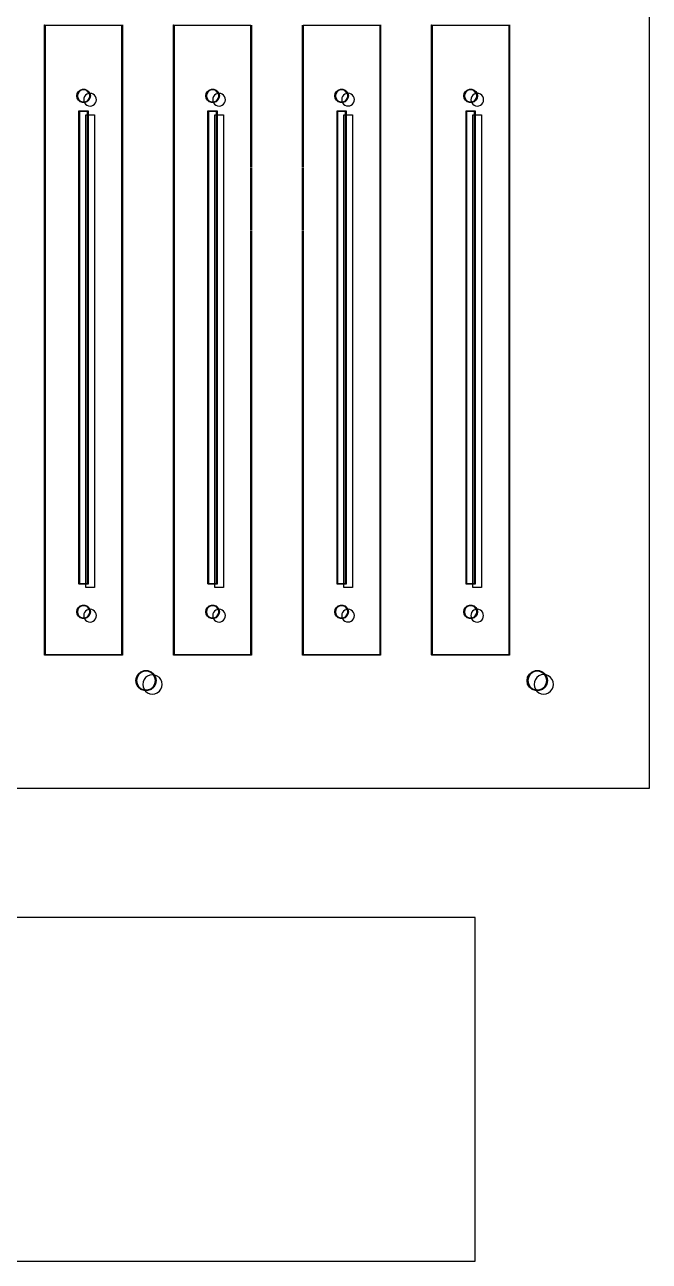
# Model space of a CAD drawing. Extents: x 121 to 1851, y 210 to 1571.
# Drawn here: x 1439 to 1851, y 210 to 1025 of the extents above; entities that cross this region are included whole.
import ezdxf

# ---------------------------------------------------------------- set-up
doc = ezdxf.new("R2010")
doc.units = 0
doc.layers.add('Cuts', color=7, linetype='CONTINUOUS')
doc.layers.add('Silkscreen', color=7, linetype='CONTINUOUS')

msp = doc.modelspace()

# ---------------------------------------------------------------- linework, layer by layer
at = {"layer": 'Cuts', "color": 1}
for points in [[(1027.77525, 1230.344303), (1851.112575, 1230.344303), (1851.112575, 521.700653), (1027.77525, 521.700653)], [(1486.743825, 975.778403)], [(1571.762241, 975.798878)], [(1656.808266, 975.840728)], [(1741.882643, 975.772328)], [(1479.73575, 965.876678), (1485.3714, 965.876678), (1485.3714, 654.047003), (1479.73575, 654.047003)], [(1564.776825, 965.876678), (1570.412475, 965.876678), (1570.412475, 654.047003), (1564.776825, 654.047003)], [(1649.818125, 965.874053), (1655.453775, 965.874053), (1655.453775, 654.044453), (1649.818125, 654.044453)], [(1734.853575, 965.874053), (1740.489225, 965.874053), (1740.489225, 654.044453), (1734.853575, 654.044453)], [(1486.723493, 635.584778)], [(1571.74185, 635.605253)], [(1656.787941, 635.647103)], [(1741.862318, 635.578703)], [(1530.039675, 590.212028)], [(1787.973141, 590.271053)], [(1736.436675, 209.871803), (1736.436675, 436.643528), (1027.77525, 436.643528), (1027.77525, 209.871803)]]:
    msp.add_lwpolyline(points, close=True, dxfattribs=at)
for points in [[(1480.448005, 979.422467), (1479.148182, 978.67012), (1478.349781, 977.280248), (1478.3547, 975.778403)], [(1484.65052, 979.422467), (1483.350697, 980.174813), (1481.747828, 980.174813), (1480.448005, 979.422467)], [(1486.743825, 975.778403), (1486.748744, 977.280248), (1485.950343, 978.67012), (1484.65052, 979.422467)], [(1565.470359, 979.431492), (1564.172551, 978.682202), (1563.373068, 977.297457), (1563.373077, 975.798878)], [(1569.664941, 979.431492), (1568.367133, 980.180782), (1566.768167, 980.180782), (1565.470359, 979.431492)], [(1571.762232, 975.798878), (1571.762232, 977.297457), (1570.962749, 978.682202), (1569.664941, 979.431492)], [(1650.516384, 979.473342), (1649.218576, 978.724052), (1648.419093, 977.339307), (1648.419102, 975.840728)], [(1654.710966, 979.473342), (1653.413158, 980.222632), (1651.814192, 980.222632), (1650.516384, 979.473342)], [(1656.808257, 975.840728), (1656.808257, 977.339307), (1656.008774, 978.724052), (1654.710966, 979.473342)], [(1735.590758, 979.404945), (1734.292948, 978.655654), (1733.493465, 977.270908), (1733.493473, 975.772328)], [(1739.785343, 979.404945), (1738.487533, 980.154235), (1736.888567, 980.154235), (1735.590758, 979.404945)], [(1741.882635, 975.772328), (1741.882635, 977.270908), (1741.083152, 978.655654), (1739.785343, 979.404945)], [(1478.3547, 975.778403), (1478.349781, 974.276557), (1479.148182, 972.886685), (1480.448005, 972.134339)], [(1480.448005, 972.134339), (1481.747828, 971.381992), (1483.350697, 971.381992), (1484.65052, 972.134339)], [(1484.65052, 972.134339), (1485.950343, 972.886685), (1486.748744, 974.276557), (1486.743825, 975.778403)], [(1563.373077, 975.798878), (1563.373077, 974.300298), (1564.17256, 972.915553), (1565.470368, 972.166263)], [(1565.470368, 972.166263), (1566.768176, 971.416973), (1568.367142, 971.416973), (1569.66495, 972.166263)], [(1569.66495, 972.166263), (1570.962758, 972.915553), (1571.762241, 974.300298), (1571.762241, 975.798878)], [(1648.419102, 975.840728), (1648.419102, 974.342148), (1649.218585, 972.957403), (1650.516393, 972.208113)], [(1650.516393, 972.208113), (1651.814201, 971.458823), (1653.413167, 971.458823), (1654.710975, 972.208113)], [(1654.710975, 972.208113), (1656.008783, 972.957403), (1656.808266, 974.342148), (1656.808266, 975.840728)], [(1733.493473, 975.772328), (1733.493473, 974.273747), (1734.292956, 972.889001), (1735.590765, 972.13971)], [(1735.590765, 972.13971), (1736.888574, 971.39042), (1738.487541, 971.39042), (1739.78535, 972.13971)], [(1739.78535, 972.13971), (1741.083159, 972.889001), (1741.882643, 974.273747), (1741.882643, 975.772328)], [(1480.431607, 639.217395), (1479.133798, 638.468104), (1478.334315, 637.083358), (1478.334323, 635.584778)], [(1484.626192, 639.217395), (1483.328383, 639.966685), (1481.729417, 639.966685), (1480.431607, 639.217395)], [(1486.723485, 635.584778), (1486.723485, 637.083358), (1485.924002, 638.468104), (1484.626192, 639.217395)], [(1565.446305, 639.248524), (1564.146622, 638.496389), (1563.348146, 637.106872), (1563.352725, 635.605253)], [(1569.64827, 639.248524), (1568.348587, 640.000658), (1566.745988, 640.000658), (1565.446305, 639.248524)], [(1571.74185, 635.605253), (1571.746429, 637.106872), (1570.947953, 638.496389), (1569.64827, 639.248524)], [(1650.496059, 639.279717), (1649.198251, 638.530427), (1648.398768, 637.145682), (1648.398777, 635.647103)], [(1654.690641, 639.279717), (1653.392833, 640.029007), (1651.793867, 640.029007), (1650.496059, 639.279717)], [(1656.787932, 635.647103), (1656.787932, 637.145682), (1655.988449, 638.530427), (1654.690641, 639.279717)], [(1735.570433, 639.21132), (1734.272623, 638.462029), (1733.47314, 637.077283), (1733.473148, 635.578703)], [(1739.765017, 639.21132), (1738.467208, 639.96061), (1736.868242, 639.96061), (1735.570433, 639.21132)], [(1741.86231, 635.578703), (1741.86231, 637.077283), (1741.062827, 638.462029), (1739.765017, 639.21132)], [(1478.334323, 635.584778), (1478.334323, 634.086197), (1479.133806, 632.701451), (1480.431615, 631.95216)], [(1480.431615, 631.95216), (1481.729424, 631.20287), (1483.328391, 631.20287), (1484.6262, 631.95216)], [(1484.6262, 631.95216), (1485.924009, 632.701451), (1486.723493, 634.086197), (1486.723493, 635.584778)], [(1563.352725, 635.605253), (1563.348146, 634.103633), (1564.146622, 632.714116), (1565.446305, 631.961981)], [(1565.446305, 631.961981), (1566.745988, 631.209847), (1568.348587, 631.209847), (1569.64827, 631.961981)], [(1569.64827, 631.961981), (1570.947953, 632.714116), (1571.746429, 634.103633), (1571.74185, 635.605253)], [(1648.398777, 635.647103), (1648.398777, 634.148523), (1649.19826, 632.763778), (1650.496068, 632.014488)], [(1650.496068, 632.014488), (1651.793876, 631.265198), (1653.392842, 631.265198), (1654.69065, 632.014488)], [(1654.69065, 632.014488), (1655.988458, 632.763778), (1656.787941, 634.148523), (1656.787941, 635.647103)], [(1733.473148, 635.578703), (1733.473148, 634.080122), (1734.272631, 632.695376), (1735.57044, 631.946085)], [(1735.57044, 631.946085), (1736.868249, 631.196795), (1738.467216, 631.196795), (1739.765025, 631.946085)], [(1739.765025, 631.946085), (1741.062834, 632.695376), (1741.862318, 634.080122), (1741.862318, 635.578703)], [(1520.428818, 595.771199), (1518.445058, 594.623741), (1517.225629, 592.503737), (1517.231175, 590.212028)], [(1526.842032, 595.771199), (1524.858272, 596.918658), (1522.412578, 596.918658), (1520.428818, 595.771199)], [(1530.039675, 590.212028), (1530.045221, 592.503737), (1528.825792, 594.623741), (1526.842032, 595.771199)], [(1778.366728, 595.817312), (1776.38524, 594.6733), (1775.164594, 592.559077), (1775.164603, 590.271053)], [(1784.770997, 595.817312), (1782.789509, 596.961324), (1780.348216, 596.961324), (1778.366728, 595.817312)], [(1787.973131, 590.271053), (1787.973131, 592.559077), (1786.752485, 594.6733), (1784.770997, 595.817312)], [(1517.231175, 590.212028), (1517.225629, 587.920318), (1518.445058, 585.800314), (1520.428818, 584.652856)], [(1526.842032, 584.652856), (1528.825792, 585.800314), (1530.045221, 587.920318), (1530.039675, 590.212028)], [(1775.164603, 590.271053), (1775.164603, 587.983028), (1776.38525, 585.868806), (1778.366737, 584.724793)], [(1784.771006, 584.724793), (1786.752494, 585.868806), (1787.973141, 587.983028), (1787.973141, 590.271053)], [(1520.428818, 584.652856), (1522.412578, 583.505397), (1524.858272, 583.505397), (1526.842032, 584.652856)], [(1778.366737, 584.724793), (1780.348225, 583.580781), (1782.789519, 583.580781), (1784.771006, 584.724793)]]:
    msp.add_open_spline(points, degree=3, dxfattribs=at)
at = {"layer": 'Silkscreen', "color": 7}
for points in [[(1452.5253, 609.753728), (1452.5253, 1025.029328), (1452.5253, 1025.047328)], [(1452.52815, 1025.066153), (1452.53565, 1025.083403)], [(1452.52815, 1025.047703), (1452.52815, 1025.066453)], [(1452.533775, 1025.083703), (1452.541275, 1025.102453)], [(1452.539475, 1025.102153), (1452.547725, 1025.117903)], [(1452.54795, 1025.118053), (1452.55545, 1025.135303)], [(1452.55365, 1025.135603), (1452.5649, 1025.149853), (1452.576225, 1025.166278)], [(1452.5763, 1025.165978), (1452.59055, 1025.177978)], [(1452.590475, 1025.177828), (1452.601725, 1025.192078)], [(1452.601875, 1025.192303), (1452.616125, 1025.201303)], [(1452.615975, 1025.201378), (1452.630225, 1025.213378)], [(1452.63015, 1025.213603), (1452.64965, 1025.221103)], [(1452.650025, 1025.219828), (1452.664275, 1025.228828)], [(1452.6642, 1025.229128), (1452.6837, 1025.229128)], [(1503.8352, 1025.229128), (1503.84945, 1025.220128)], [(1503.849375, 1025.219828), (1503.866625, 1025.212328)], [(1503.8664, 1025.213603), (1503.88365, 1025.201603)], [(1503.883425, 1025.201378), (1503.897675, 1025.192378), (1503.90885, 1025.178053)], [(1503.908925, 1025.177828), (1503.923175, 1025.165828)], [(1503.9231, 1025.165978), (1503.93435, 1025.149478)], [(1503.934425, 1025.149778), (1503.945675, 1025.135528), (1503.95325, 1025.118353)], [(1503.95145, 1025.118053), (1503.9597, 1025.102303)], [(1503.959925, 1025.102153), (1503.967425, 1025.083403)], [(1503.965625, 1025.083703), (1503.973125, 1025.066453)], [(1503.97125, 1025.066153), (1503.97125, 1025.047403)], [(1503.97125, 1025.047703), (1503.97125, 1025.029703)], [(1503.9741, 1025.029328), (1503.9741, 815.265503), (1503.9741, 609.753728), (1503.9741, 609.736478)], [(1537.56465, 609.753728), (1537.56465, 1025.029328), (1537.56465, 1025.047328)], [(1537.5675, 1025.066153), (1537.575, 1025.083403)], [(1537.5675, 1025.047703), (1537.5675, 1025.066453)], [(1537.5732, 1025.083703), (1537.5807, 1025.102453)], [(1537.578825, 1025.102153), (1537.587075, 1025.117903)], [(1537.587375, 1025.118053), (1537.594875, 1025.135303)], [(1537.593, 1025.135603), (1537.60425, 1025.149853), (1537.615575, 1025.166278)], [(1537.615725, 1025.165978), (1537.629975, 1025.177978)], [(1537.6299, 1025.177828), (1537.64115, 1025.192078)], [(1537.641225, 1025.192303), (1537.655475, 1025.201303), (1537.66965, 1025.213378)], [(1537.669575, 1025.213603), (1537.689075, 1025.221103)], [(1537.689375, 1025.219828), (1537.703625, 1025.228828)], [(1537.70355, 1025.229128), (1537.72305, 1025.229128)], [(1537.9899, 1024.816703), (1537.9899, 609.966353), (1588.588275, 609.966353), (1588.588275, 815.265503), (1588.588275, 889.340528)], [(1588.588275, 931.460528), (1588.588275, 1024.816703), (1537.9899, 1024.816703)], [(1589.013525, 1025.029328), (1589.013525, 931.460528)], [(1622.604075, 931.582403), (1622.604075, 1025.029328)], [(1623.02925, 1024.816703), (1623.02925, 931.582403)], [(1623.02925, 889.266803), (1623.02925, 609.966353), (1673.6277, 609.966353), (1673.6277, 815.265503), (1673.6277, 1024.816703), (1623.02925, 1024.816703)], [(1673.913975, 1025.229128), (1673.928225, 1025.220128)], [(1673.92815, 1025.219828), (1673.9454, 1025.212328)], [(1673.945175, 1025.213603), (1673.962425, 1025.201603)], [(1673.962125, 1025.201378), (1673.976375, 1025.192378), (1673.98755, 1025.178053)], [(1673.9877, 1025.177828), (1674.00195, 1025.165828)], [(1674.001875, 1025.165978), (1674.013125, 1025.149478)], [(1674.0132, 1025.149778), (1674.02445, 1025.135528), (1674.032025, 1025.118353)], [(1674.03015, 1025.118053), (1674.0384, 1025.102303)], [(1674.0387, 1025.102153), (1674.0462, 1025.083403)], [(1674.044325, 1025.083703), (1674.051825, 1025.066453)], [(1674.050025, 1025.066153), (1674.050025, 1025.047403)], [(1674.050025, 1025.047703), (1674.050025, 1025.029703)], [(1674.052875, 1025.029328), (1674.052875, 815.265503), (1674.052875, 609.753728), (1674.052875, 609.736478)], [(1707.643425, 609.753728), (1707.643425, 1025.029328), (1707.643425, 1025.047328)], [(1707.646275, 1025.066153), (1707.653775, 1025.083403)], [(1707.646275, 1025.047703), (1707.646275, 1025.066453)], [(1707.6519, 1025.083703), (1707.6594, 1025.102453)], [(1707.6576, 1025.102153), (1707.66585, 1025.117903)], [(1707.666075, 1025.118053), (1707.673575, 1025.135303)], [(1707.671775, 1025.135603), (1707.683025, 1025.149853), (1707.69435, 1025.166278)], [(1707.694425, 1025.165978), (1707.708675, 1025.177978)], [(1707.7086, 1025.177828), (1707.71985, 1025.192078)], [(1707.719925, 1025.192303), (1707.734175, 1025.201303), (1707.74835, 1025.213378)], [(1707.748275, 1025.213603), (1707.767775, 1025.221103)], [(1707.76815, 1025.219828), (1707.7824, 1025.228828)], [(1707.782325, 1025.229128), (1707.801825, 1025.229128)], [(1758.953325, 1025.229128), (1758.967575, 1025.220128)], [(1758.9675, 1025.219828), (1758.98475, 1025.212328)], [(1758.984525, 1025.213603), (1759.001775, 1025.201603)], [(1759.00155, 1025.201378), (1759.0158, 1025.192378), (1759.026975, 1025.178053)], [(1759.02705, 1025.177828), (1759.0413, 1025.165828)], [(1759.041225, 1025.165978), (1759.052475, 1025.149478)], [(1759.05255, 1025.149778), (1759.0638, 1025.135528), (1759.071375, 1025.118353)], [(1759.069575, 1025.118053), (1759.077825, 1025.102303)], [(1759.07805, 1025.102153), (1759.08555, 1025.083403)], [(1759.08375, 1025.083703), (1759.09125, 1025.066453)], [(1759.089375, 1025.066153), (1759.089375, 1025.047403)], [(1759.089375, 1025.047703), (1759.089375, 1025.029703)], [(1759.092225, 1025.029328), (1759.092225, 815.265503), (1759.092225, 609.753728), (1759.092225, 609.736478)], [(1475.20245, 656.525378), (1475.20245, 968.336378), (1475.20245, 968.353628)], [(1475.2053, 968.373278), (1475.2128, 968.390528)], [(1475.2053, 968.353403), (1475.2053, 968.372903)], [(1475.211, 968.390228), (1475.2185, 968.409728)], [(1475.216625, 968.410103), (1475.224875, 968.424353)], [(1475.225175, 968.424278), (1475.232675, 968.443778)], [(1475.2308, 968.444153), (1475.24205, 968.458403)], [(1475.242125, 968.458253), (1475.253375, 968.472503)], [(1475.253525, 968.472428), (1475.267775, 968.483678)], [(1475.2677, 968.483828), (1475.27895, 968.498078), (1475.293275, 968.509253), (1475.30745, 968.520578), (1475.327625, 968.528153)], [(1475.327175, 968.526353), (1475.341425, 968.534603)], [(1475.34135, 968.534828), (1475.36085, 968.542328)], [(1475.361225, 968.540528), (1475.378475, 968.548028)], [(1475.37825, 968.546153), (1475.39775, 968.546153)], [(1475.39805, 968.546153), (1475.4153, 968.546153)], [(1475.415075, 968.549003), (1481.084325, 968.549003), (1481.101575, 968.549003)], [(1481.10135, 968.546153), (1481.12085, 968.546153)], [(1481.121225, 968.546153), (1481.138475, 968.538653)], [(1481.13825, 968.540528), (1481.15775, 968.533028)], [(1481.15805, 968.534828), (1481.1723, 968.526578)], [(1481.172225, 968.526353), (1481.189475, 968.518853)], [(1481.18925, 968.520653), (1481.2065, 968.509403)], [(1481.206275, 968.509328), (1481.220525, 968.498078), (1481.2317, 968.483753), (1481.246025, 968.472578)], [(1481.24595, 968.472428), (1481.2572, 968.458178), (1481.268525, 968.444003)], [(1481.2686, 968.444153), (1481.2761, 968.424653)], [(1481.2743, 968.424278), (1481.28255, 968.410028)], [(1481.282775, 968.410103), (1481.290275, 968.390603)], [(1481.288475, 968.390228), (1481.295975, 968.372978)], [(1481.2941, 968.373278), (1481.2941, 968.353778)], [(1481.2941, 968.353403), (1481.2941, 968.336153)], [(1481.29695, 968.336378), (1481.29695, 656.525378), (1481.29695, 656.508128)], [(1560.241875, 656.525378), (1560.241875, 968.336378), (1560.241875, 968.353628)], [(1560.24465, 968.373278), (1560.25215, 968.390528)], [(1560.24465, 968.353403), (1560.24465, 968.372903)], [(1560.25035, 968.390228), (1560.25785, 968.409728)], [(1560.255975, 968.410103), (1560.264225, 968.424353)], [(1560.264525, 968.424278), (1560.272025, 968.443778)], [(1560.27015, 968.444153), (1560.2814, 968.458403)], [(1560.28155, 968.458253), (1560.2928, 968.472503), (1560.307125, 968.483678)], [(1560.30705, 968.483828), (1560.3183, 968.498078), (1560.332625, 968.509253), (1560.3468, 968.520578), (1560.366225, 968.528153)], [(1560.3666, 968.526353), (1560.38085, 968.534603)], [(1560.3807, 968.534828), (1560.4002, 968.542328)], [(1560.400575, 968.540528), (1560.417825, 968.548028)], [(1560.4176, 968.546153), (1560.4371, 968.546153)], [(1560.4374, 968.546153), (1560.45465, 968.546153)], [(1560.454425, 968.549003), (1566.12375, 968.549003), (1566.141, 968.549003)], [(1566.1407, 968.546153), (1566.1602, 968.546153)], [(1566.160575, 968.546153), (1566.177825, 968.538653)], [(1566.1776, 968.540528), (1566.1971, 968.533028)], [(1566.1974, 968.534828), (1566.21165, 968.526578)], [(1566.211575, 968.526353), (1566.228825, 968.518853)], [(1566.2286, 968.520653), (1566.24585, 968.509403)], [(1566.245625, 968.509328), (1566.259875, 968.498078), (1566.27105, 968.483753), (1566.285375, 968.472578)], [(1566.2853, 968.472428), (1566.29655, 968.458178), (1566.307875, 968.444003)], [(1566.30795, 968.444153), (1566.31545, 968.424653)], [(1566.31365, 968.424278), (1566.3219, 968.410028)], [(1566.322125, 968.410103), (1566.329625, 968.390603)], [(1566.327825, 968.390228), (1566.335325, 968.372978)], [(1566.333525, 968.373278), (1566.333525, 968.353778)], [(1566.333525, 968.353403), (1566.333525, 968.336153)], [(1566.3363, 968.336378), (1566.3363, 656.525378), (1566.3363, 656.508128)], [(1645.281225, 656.525378), (1645.281225, 968.336378), (1645.281225, 968.353628)], [(1645.284075, 968.373278), (1645.291575, 968.390528)], [(1645.284075, 968.353403), (1645.284075, 968.372903)], [(1645.2897, 968.390228), (1645.2972, 968.409728)], [(1645.2954, 968.410103), (1645.30365, 968.424353)], [(1645.303875, 968.424278), (1645.311375, 968.443778)], [(1645.309575, 968.444153), (1645.320825, 968.458403)], [(1645.3209, 968.458253), (1645.33215, 968.472503), (1645.346475, 968.483678)], [(1645.3464, 968.483828), (1645.35765, 968.498078), (1645.371975, 968.509253), (1645.38615, 968.520578), (1645.405575, 968.528153)], [(1645.40595, 968.526353), (1645.4202, 968.534603)], [(1645.420125, 968.534828), (1645.439625, 968.542328)], [(1645.439925, 968.540528), (1645.457175, 968.548028)], [(1645.45695, 968.546153), (1645.47645, 968.546153)], [(1645.476825, 968.546153), (1645.494075, 968.546153)], [(1645.493775, 968.549003), (1651.1631, 968.549003), (1651.18035, 968.549003)], [(1651.180125, 968.546153), (1651.199625, 968.546153)], [(1651.199925, 968.546153), (1651.217175, 968.538653)], [(1651.21695, 968.540528), (1651.23645, 968.533028)], [(1651.236825, 968.534828), (1651.251075, 968.526578)], [(1651.251, 968.526353), (1651.26825, 968.518853)], [(1651.26795, 968.520653), (1651.2852, 968.509403)], [(1651.284975, 968.509328), (1651.299225, 968.498078), (1651.3104, 968.483753), (1651.324725, 968.472578)], [(1651.32465, 968.472428), (1651.3359, 968.458178), (1651.347225, 968.444003)], [(1651.347375, 968.444153), (1651.354875, 968.424653)], [(1651.353, 968.424278), (1651.36125, 968.410028)], [(1651.36155, 968.410103), (1651.36905, 968.390603)], [(1651.367175, 968.390228), (1651.374675, 968.372978)], [(1651.372875, 968.373278), (1651.372875, 968.353778)], [(1651.372875, 968.353403), (1651.372875, 968.336153)], [(1651.375725, 968.336378), (1651.375725, 656.525378), (1651.375725, 656.508128)], [(1730.320575, 656.525378), (1730.320575, 968.336378), (1730.320575, 968.353628)], [(1730.323425, 968.373278), (1730.330925, 968.390528)], [(1730.323425, 968.353403), (1730.323425, 968.372903)], [(1730.32905, 968.390228), (1730.33655, 968.409728)], [(1730.33475, 968.410103), (1730.343, 968.424353)], [(1730.343225, 968.424278), (1730.350725, 968.443778)], [(1730.348925, 968.444153), (1730.360175, 968.458403)], [(1730.36025, 968.458253), (1730.3715, 968.472503), (1730.385825, 968.483678)], [(1730.38575, 968.483828), (1730.397, 968.498078)], [(1730.39715, 968.498003), (1730.4114, 968.509253)], [(1730.41125, 968.509328), (1730.4255, 968.520578), (1730.444925, 968.528153)], [(1730.4453, 968.526353), (1730.45955, 968.534603)], [(1730.459475, 968.534828), (1730.478975, 968.542328)], [(1730.47935, 968.540528), (1730.4966, 968.548028)], [(1730.4963, 968.546153), (1730.5158, 968.546153)], [(1730.516175, 968.546153), (1730.533425, 968.546153)], [(1730.5332, 968.549003), (1736.20245, 968.549003), (1736.2197, 968.549003)], [(1736.219475, 968.546153), (1736.238975, 968.546153)], [(1736.23935, 968.546153), (1736.2566, 968.538653)], [(1736.2563, 968.540528), (1736.2758, 968.533028)], [(1736.276175, 968.534828), (1736.290425, 968.526578)], [(1736.29035, 968.526353), (1736.3076, 968.518853)], [(1736.307375, 968.520653), (1736.324625, 968.509403)], [(1736.324325, 968.509328), (1736.338575, 968.498078), (1736.34975, 968.483753)], [(1736.3499, 968.483828), (1736.36415, 968.472578)], [(1736.364075, 968.472428), (1736.375325, 968.458178), (1736.38665, 968.444003)], [(1736.386725, 968.444153), (1736.394225, 968.424653)], [(1736.392425, 968.424278), (1736.400675, 968.410028)], [(1736.4009, 968.410103), (1736.4084, 968.390603)], [(1736.406525, 968.390228), (1736.414025, 968.372978)], [(1736.412225, 968.373278), (1736.412225, 968.353778)], [(1736.412225, 968.353403), (1736.412225, 968.336153)], [(1736.415075, 968.336378), (1736.415075, 656.525378), (1736.415075, 656.508128)], [(1588.588275, 889.771328), (1588.588275, 931.035278)], [(1589.013525, 931.035278), (1589.013525, 889.771328)], [(1622.604075, 889.745828), (1622.604075, 931.157153)], [(1623.02925, 931.157153), (1623.02925, 889.745828)], [(1589.013525, 889.337678), (1589.013525, 815.265503), (1589.013525, 609.753728), (1589.013525, 609.736478)], [(1622.604075, 609.753728), (1622.604075, 889.266803)], [(1475.211, 656.471528), (1475.2035, 656.488778)], [(1475.2053, 656.508353), (1475.2053, 656.525603)], [(1475.2053, 656.488553), (1475.2053, 656.508053)], [(1475.216625, 656.451653), (1475.209125, 656.471903)], [(1475.225175, 656.437478), (1475.216925, 656.451728)], [(1475.2308, 656.420528), (1475.2233, 656.437778)], [(1475.242125, 656.403503), (1475.230875, 656.420753)], [(1475.279025, 656.363828), (1475.267775, 656.378078), (1475.25345, 656.389253), (1475.242275, 656.403578)], [(1475.307375, 656.341103), (1475.293125, 656.352353), (1475.27895, 656.363678)], [(1475.327175, 656.335478), (1475.306925, 656.342978)], [(1475.34135, 656.326928), (1475.3271, 656.335178)], [(1475.361225, 656.321303), (1475.341725, 656.328803)], [(1475.37825, 656.315603), (1475.361, 656.323103)], [(1475.39805, 656.315603), (1475.37855, 656.315603)], [(1481.084325, 656.312753), (1478.2497, 656.312753), (1475.415075, 656.312753), (1475.397825, 656.312753)], [(1481.10135, 656.315603), (1481.0841, 656.315603)], [(1481.121225, 656.315603), (1481.101725, 656.315603)], [(1481.13825, 656.321303), (1481.121, 656.313803)], [(1481.15805, 656.326928), (1481.1378, 656.319428)], [(1481.172225, 656.335478), (1481.157975, 656.327228)], [(1481.18925, 656.341103), (1481.172, 656.333603)], [(1481.206275, 656.352428), (1481.189025, 656.341178)], [(1481.257275, 656.403503), (1481.246025, 656.389253), (1481.2317, 656.378078), (1481.220525, 656.363753), (1481.2062, 656.352578)], [(1481.2686, 656.420528), (1481.25735, 656.403278)], [(1481.2743, 656.437478), (1481.2668, 656.420228)], [(1481.282775, 656.451653), (1481.274525, 656.437403)], [(1481.288475, 656.471528), (1481.280975, 656.451278)], [(1481.2941, 656.488553), (1481.2866, 656.471303)], [(1481.2941, 656.508353), (1481.2941, 656.488853)], [(1560.25035, 656.471528), (1560.24285, 656.488778)], [(1560.24465, 656.508353), (1560.24465, 656.525603)], [(1560.24465, 656.488553), (1560.24465, 656.508053)], [(1560.255975, 656.451653), (1560.248475, 656.471903)], [(1560.264525, 656.437478), (1560.256275, 656.451728)], [(1560.27015, 656.420528), (1560.26265, 656.437778)], [(1560.318375, 656.363828), (1560.307125, 656.378078), (1560.2928, 656.389253), (1560.281625, 656.403578), (1560.2703, 656.420753)], [(1560.346725, 656.341103), (1560.332475, 656.352353), (1560.3183, 656.363678)], [(1560.3666, 656.335478), (1560.3471, 656.342978)], [(1560.3807, 656.326928), (1560.36645, 656.335178)], [(1560.400575, 656.321303), (1560.381075, 656.328803)], [(1560.4176, 656.315603), (1560.40035, 656.323103)], [(1560.4374, 656.315603), (1560.4179, 656.315603)], [(1566.12375, 656.312753), (1563.28905, 656.312753), (1560.454425, 656.312753), (1560.437175, 656.312753)], [(1566.1407, 656.315603), (1566.12345, 656.315603)], [(1566.160575, 656.315603), (1566.141075, 656.315603)], [(1566.1776, 656.321303), (1566.16035, 656.313803)], [(1566.1974, 656.326928), (1566.1779, 656.319428)], [(1566.211575, 656.335478), (1566.197325, 656.327228)], [(1566.2286, 656.341103), (1566.21135, 656.333603)], [(1566.245625, 656.352428), (1566.228375, 656.341178)], [(1566.296625, 656.403503), (1566.285375, 656.389253), (1566.27105, 656.378078), (1566.259875, 656.363753), (1566.24555, 656.352578)], [(1566.30795, 656.420528), (1566.2967, 656.403278)], [(1566.31365, 656.437478), (1566.30615, 656.420228)], [(1566.322125, 656.451653), (1566.313875, 656.437403)], [(1566.327825, 656.471528), (1566.320325, 656.451278)], [(1566.333525, 656.488553), (1566.326025, 656.471303)], [(1566.333525, 656.508353), (1566.333525, 656.488853)], [(1645.2897, 656.471528), (1645.2822, 656.488778)], [(1645.284075, 656.508353), (1645.284075, 656.525603)], [(1645.284075, 656.488553), (1645.284075, 656.508053)], [(1645.2954, 656.451653), (1645.2879, 656.471903)], [(1645.303875, 656.437478), (1645.295625, 656.451728)], [(1645.309575, 656.420528), (1645.302075, 656.437778)], [(1645.357725, 656.363828), (1645.346475, 656.378078), (1645.33215, 656.389253), (1645.320975, 656.403578), (1645.30965, 656.420753)], [(1645.386075, 656.341103), (1645.371825, 656.352353), (1645.35765, 656.363678)], [(1645.40595, 656.335478), (1645.38645, 656.342978)], [(1645.420125, 656.326928), (1645.405875, 656.335178)], [(1645.439925, 656.321303), (1645.420425, 656.328803)], [(1645.45695, 656.315603), (1645.4397, 656.323103)], [(1645.476825, 656.315603), (1645.457325, 656.315603)], [(1651.1631, 656.312753), (1648.328475, 656.312753), (1645.493775, 656.312753), (1645.476525, 656.312753)], [(1651.180125, 656.315603), (1651.162875, 656.315603)], [(1651.199925, 656.315603), (1651.180425, 656.315603)], [(1651.21695, 656.321303), (1651.1997, 656.313803)], [(1651.236825, 656.326928), (1651.217325, 656.319428)], [(1651.251, 656.335478), (1651.23675, 656.327228)], [(1651.26795, 656.341103), (1651.2507, 656.333603)], [(1651.284975, 656.352428), (1651.267725, 656.341178)], [(1651.335975, 656.403503), (1651.324725, 656.389253), (1651.3104, 656.378078), (1651.299225, 656.363753), (1651.2849, 656.352578)], [(1651.347375, 656.420528), (1651.336125, 656.403278)], [(1651.353, 656.437478), (1651.3455, 656.420228)], [(1651.36155, 656.451653), (1651.3533, 656.437403)], [(1651.367175, 656.471528), (1651.359675, 656.451278)], [(1651.372875, 656.488553), (1651.365375, 656.471303)], [(1651.372875, 656.508353), (1651.372875, 656.488853)], [(1730.32905, 656.471528), (1730.32155, 656.488778)], [(1730.323425, 656.508353), (1730.323425, 656.525603)], [(1730.323425, 656.488553), (1730.323425, 656.508053)], [(1730.33475, 656.451653), (1730.32725, 656.471903)], [(1730.343225, 656.437478), (1730.334975, 656.451728)], [(1730.348925, 656.420528), (1730.341425, 656.437778)], [(1730.38575, 656.378003), (1730.3715, 656.389253), (1730.360325, 656.403578), (1730.349, 656.420753)], [(1730.39715, 656.363828), (1730.3859, 656.378078)], [(1730.425425, 656.341103), (1730.411175, 656.352353), (1730.397, 656.363678)], [(1730.4453, 656.335478), (1730.4258, 656.342978)], [(1730.459475, 656.326928), (1730.445225, 656.335178)], [(1730.47935, 656.321303), (1730.45985, 656.328803)], [(1730.4963, 656.315603), (1730.47905, 656.323103)], [(1730.516175, 656.315603), (1730.496675, 656.315603)], [(1736.20245, 656.312753), (1733.367825, 656.312753), (1730.5332, 656.312753), (1730.51595, 656.312753)], [(1736.219475, 656.315603), (1736.202225, 656.315603)], [(1736.23935, 656.315603), (1736.21985, 656.315603)], [(1736.2563, 656.321303), (1736.23905, 656.313803)], [(1736.276175, 656.326928), (1736.256675, 656.319428)], [(1736.29035, 656.335478), (1736.2761, 656.327228)], [(1736.307375, 656.341103), (1736.290125, 656.333603)], [(1736.324325, 656.352428), (1736.307075, 656.341178)], [(1736.3385, 656.363828), (1736.32425, 656.352578)], [(1736.3754, 656.403503), (1736.36415, 656.389253), (1736.349825, 656.378078), (1736.33865, 656.363753)], [(1736.386725, 656.420528), (1736.375475, 656.403278)], [(1736.392425, 656.437478), (1736.384925, 656.420228)], [(1736.4009, 656.451653), (1736.39265, 656.437403)], [(1736.406525, 656.471528), (1736.399025, 656.451278)], [(1736.412225, 656.488553), (1736.404725, 656.471303)], [(1736.412225, 656.508353), (1736.412225, 656.488853)], [(1452.533775, 609.699878), (1452.526275, 609.717128)], [(1452.52815, 609.736703), (1452.52815, 609.753953)], [(1452.52815, 609.716903), (1452.52815, 609.736403)], [(1452.539475, 609.680003), (1452.531975, 609.700253)], [(1452.54795, 609.665828), (1452.5397, 609.680078)], [(1452.55365, 609.648878), (1452.54615, 609.666128)], [(1452.590475, 609.606353), (1452.576225, 609.617603), (1452.56505, 609.631928), (1452.553725, 609.649103)], [(1452.601875, 609.592178), (1452.590625, 609.606428)], [(1452.63015, 609.569453), (1452.6159, 609.580703), (1452.601725, 609.592028)], [(1452.650025, 609.563828), (1452.630525, 609.571328)], [(1452.6642, 609.555278), (1452.64995, 609.563528)], [(1452.684075, 609.549653), (1452.664575, 609.557153)], [(1452.701025, 609.543953), (1452.683775, 609.551453)], [(1452.7209, 609.543953), (1452.7014, 609.543953)], [(1503.76155, 609.541103), (1452.737925, 609.541103), (1452.720675, 609.541103)], [(1503.7785, 609.543953), (1503.76125, 609.543953)], [(1503.798375, 609.543953), (1503.778875, 609.543953)], [(1503.8154, 609.549653), (1503.79815, 609.542153)], [(1503.8352, 609.555278), (1503.8157, 609.547778)], [(1503.849375, 609.563828), (1503.835125, 609.555578)], [(1503.8664, 609.569453), (1503.84915, 609.561953)], [(1503.883425, 609.580778), (1503.866175, 609.569528)], [(1503.934425, 609.631853), (1503.923175, 609.617603), (1503.90885, 609.606428), (1503.897675, 609.592103), (1503.88335, 609.580928)], [(1503.94575, 609.648878), (1503.9345, 609.631628)], [(1503.95145, 609.665828), (1503.94395, 609.648578)], [(1503.959925, 609.680003), (1503.951675, 609.665753)], [(1503.965625, 609.699878), (1503.958125, 609.679628)], [(1503.97125, 609.716903), (1503.96375, 609.699653)], [(1503.97125, 609.736703), (1503.97125, 609.717203)], [(1537.5732, 609.699878), (1537.5657, 609.717128)], [(1537.5675, 609.736703), (1537.5675, 609.753953)], [(1537.5675, 609.716903), (1537.5675, 609.736403)], [(1537.578825, 609.680003), (1537.571325, 609.700253)], [(1537.587375, 609.665828), (1537.579125, 609.680078)], [(1537.593, 609.648878), (1537.5855, 609.666128)], [(1537.604325, 609.631853), (1537.593075, 609.649103)], [(1537.641225, 609.592178), (1537.629975, 609.606428), (1537.61565, 609.617603), (1537.604475, 609.631928)], [(1537.669575, 609.569453), (1537.655325, 609.580703), (1537.64115, 609.592028)], [(1537.689375, 609.563828), (1537.669875, 609.571328)], [(1537.70355, 609.555278), (1537.6893, 609.563528)], [(1537.723425, 609.549653), (1537.703925, 609.557153)], [(1537.74045, 609.543953), (1537.7232, 609.551453)], [(1537.76025, 609.543953), (1537.74075, 609.543953)], [(1588.8009, 609.541103), (1537.777275, 609.541103), (1537.760025, 609.541103)], [(1588.817925, 609.543953), (1588.800675, 609.543953)], [(1588.837725, 609.543953), (1588.818225, 609.543953)], [(1588.85475, 609.549653), (1588.8375, 609.542153)], [(1588.874625, 609.555278), (1588.855125, 609.547778)], [(1588.8888, 609.563828), (1588.87455, 609.555578)], [(1588.90575, 609.569453), (1588.8885, 609.561953)], [(1588.922775, 609.580778), (1588.905525, 609.569528)], [(1588.973775, 609.631853), (1588.962525, 609.617603), (1588.9482, 609.606428), (1588.937025, 609.592103), (1588.9227, 609.580928)], [(1588.985175, 609.648878), (1588.973925, 609.631628)], [(1588.9908, 609.665828), (1588.9833, 609.648578)], [(1588.99935, 609.680003), (1588.9911, 609.665753)], [(1589.004975, 609.699878), (1588.997475, 609.679628)], [(1589.010675, 609.716903), (1589.003175, 609.699653)], [(1589.010675, 609.736703), (1589.010675, 609.717203)], [(1622.61255, 609.699878), (1622.60505, 609.717128)], [(1622.60685, 609.736703), (1622.60685, 609.753953)], [(1622.60685, 609.716903), (1622.60685, 609.736403)], [(1622.61825, 609.680003), (1622.61075, 609.700253)], [(1622.626725, 609.665828), (1622.618475, 609.680078)], [(1622.632425, 609.648878), (1622.624925, 609.666128)], [(1622.680575, 609.592178), (1622.669325, 609.606428), (1622.655, 609.617603), (1622.643825, 609.631928), (1622.6325, 609.649103)], [(1622.708925, 609.569453), (1622.694675, 609.580703), (1622.6805, 609.592028)], [(1622.7288, 609.563828), (1622.7093, 609.571328)], [(1622.742975, 609.555278), (1622.728725, 609.563528)], [(1622.762775, 609.549653), (1622.743275, 609.557153)], [(1622.7798, 609.543953), (1622.76255, 609.551453)], [(1622.7996, 609.543953), (1622.77935, 609.543953)], [(1673.84025, 609.541103), (1622.816625, 609.541103), (1622.799375, 609.541103)], [(1673.857275, 609.543953), (1673.840025, 609.543953)], [(1673.87715, 609.543953), (1673.8569, 609.543953)], [(1673.8941, 609.549653), (1673.87685, 609.542153)], [(1673.913975, 609.555278), (1673.894475, 609.547778)], [(1673.92815, 609.563828), (1673.9139, 609.555578)], [(1673.945175, 609.569453), (1673.927925, 609.561953)], [(1673.962125, 609.580778), (1673.944875, 609.569528)], [(1673.9763, 609.592178), (1673.96205, 609.580928)], [(1674.0132, 609.631853), (1674.00195, 609.617603), (1673.987625, 609.606428), (1673.97645, 609.592103)], [(1674.024525, 609.648878), (1674.013275, 609.631628)], [(1674.03015, 609.665828), (1674.02265, 609.648578)], [(1674.0387, 609.680003), (1674.03045, 609.665753)], [(1674.044325, 609.699878), (1674.036825, 609.679628)], [(1674.050025, 609.716903), (1674.042525, 609.699653)], [(1674.050025, 609.736703), (1674.050025, 609.717203)], [(1707.6519, 609.699878), (1707.6444, 609.717128)], [(1707.646275, 609.736703), (1707.646275, 609.753953)], [(1707.646275, 609.716903), (1707.646275, 609.736403)], [(1707.6576, 609.680003), (1707.6501, 609.700253)], [(1707.666075, 609.665828), (1707.657825, 609.680078)], [(1707.671775, 609.648878), (1707.664275, 609.666128)], [(1707.719925, 609.592178), (1707.708675, 609.606428), (1707.69435, 609.617603), (1707.683175, 609.631928), (1707.67185, 609.649103)], [(1707.748275, 609.569453), (1707.734025, 609.580703), (1707.71985, 609.592028)], [(1707.76815, 609.563828), (1707.74865, 609.571328)], [(1707.782325, 609.555278), (1707.768075, 609.563528)], [(1707.802125, 609.549653), (1707.782625, 609.557153)], [(1707.81915, 609.543953), (1707.8019, 609.551453)], [(1707.839025, 609.543953), (1707.819525, 609.543953)], [(1758.8796, 609.541103), (1707.855975, 609.541103), (1707.838725, 609.541103)], [(1758.896625, 609.543953), (1758.879375, 609.543953)], [(1758.9165, 609.543953), (1758.897, 609.543953)], [(1758.933525, 609.549653), (1758.916275, 609.542153)], [(1758.953325, 609.555278), (1758.933825, 609.547778)], [(1758.9675, 609.563828), (1758.95325, 609.555578)], [(1758.984525, 609.569453), (1758.967275, 609.561953)], [(1759.00155, 609.580778), (1758.9843, 609.569528)], [(1759.05255, 609.631853), (1759.0413, 609.617603), (1759.026975, 609.606428), (1759.0158, 609.592103), (1759.001475, 609.580928)], [(1759.063875, 609.648878), (1759.052625, 609.631628)], [(1759.069575, 609.665828), (1759.062075, 609.648578)], [(1759.07805, 609.680003), (1759.0698, 609.665753)], [(1759.08375, 609.699878), (1759.07625, 609.679628)], [(1759.089375, 609.716903), (1759.081875, 609.699653)], [(1759.089375, 609.736703), (1759.089375, 609.717203)], [(1782.432675, 588.442853), (1780.6497, 586.949003), (1778.46705, 586.155278), (1776.14265, 586.155278), (1773.959925, 586.949003), (1772.17695, 588.442853), (1771.01475, 590.455478), (1770.612225, 592.745828), (1771.01475, 595.036253), (1772.17695, 597.048878), (1773.959925, 598.542728), (1776.14265, 599.336378)], [(1778.46705, 599.336378), (1780.6497, 598.542728), (1782.432675, 597.048878), (1783.594875, 595.036253), (1783.9974, 592.745828), (1783.594875, 590.455478), (1782.432675, 588.442853)]]:
    msp.add_lwpolyline(points, dxfattribs=at)
for points in [[(1452.950475, 1024.816703), (1452.950475, 609.966353), (1503.548925, 609.966353), (1503.548925, 815.265503), (1503.548925, 1024.816703)], [(1708.0686, 1024.816703), (1708.0686, 609.966353), (1758.66705, 609.966353), (1758.66705, 815.265503), (1758.66705, 1024.816703)], [(1481.671125, 975.389003), (1480.480575, 974.391203), (1479.02355, 973.861103), (1477.47585, 973.861103), (1476.015975, 974.391203), (1474.828275, 975.389003), (1474.054425, 976.730603), (1473.785175, 978.257678), (1474.054425, 979.784678), (1474.828275, 981.127478), (1476.015975, 982.124153), (1477.47585, 982.654478), (1479.02355, 982.654478), (1480.480575, 982.124153), (1481.671125, 981.127478), (1482.444975, 979.784678), (1482.7143, 978.257678), (1482.444975, 976.730603)], [(1481.345175, 980.854178), (1480.26795, 981.755903), (1478.9499, 982.235828), (1477.549575, 982.235828), (1476.2286, 981.755903), (1475.1543, 980.854178), (1474.4541, 979.639253), (1474.21035, 978.257678), (1474.4541, 976.876028), (1475.1543, 975.661103), (1476.2286, 974.759678), (1477.549575, 974.280653), (1478.9499, 974.280653), (1480.26795, 974.759678), (1481.345175, 975.661103), (1482.0453, 976.876028), (1482.28905, 978.257678), (1482.0453, 979.639253)], [(1566.710475, 975.389003), (1565.519925, 974.391203), (1564.062975, 973.861103), (1562.5152, 973.861103), (1561.0554, 974.391203), (1559.8677, 975.389003), (1559.093775, 976.730603), (1558.824525, 978.257678), (1559.093775, 979.784678), (1559.8677, 981.127478), (1561.0554, 982.124153), (1562.5152, 982.654478), (1564.062975, 982.654478), (1565.519925, 982.124153), (1566.710475, 981.127478), (1567.484325, 979.784678), (1567.75365, 978.257678), (1567.484325, 976.730603)], [(1566.384525, 980.854178), (1565.307375, 981.755903), (1563.98925, 982.235828), (1562.588925, 982.235828), (1561.26795, 981.755903), (1560.19365, 980.854178), (1559.493525, 979.639253), (1559.2497, 978.257678), (1559.493525, 976.876028), (1560.19365, 975.661103), (1561.26795, 974.759678), (1562.588925, 974.280653), (1563.98925, 974.280653), (1565.307375, 974.759678), (1566.384525, 975.661103), (1567.08465, 976.876028), (1567.328475, 978.257678), (1567.08465, 979.639253)], [(1651.7499, 975.389003), (1650.55935, 974.391203), (1649.102325, 973.861103), (1647.554625, 973.861103), (1646.09475, 974.391203), (1644.90705, 975.389003), (1644.1332, 976.730603), (1643.863875, 978.257678), (1644.1332, 979.784678), (1644.90705, 981.127478), (1646.09475, 982.124153), (1647.554625, 982.654478), (1649.102325, 982.654478), (1650.55935, 982.124153), (1651.7499, 981.127478), (1652.52375, 979.784678), (1652.793, 978.257678), (1652.52375, 976.730603)], [(1651.423875, 980.854178), (1650.346725, 981.755903), (1649.0286, 982.235828), (1647.628275, 982.235828), (1646.307375, 981.755903), (1645.233, 980.854178), (1644.532875, 979.639253), (1644.28905, 978.257678), (1644.532875, 976.876028), (1645.233, 975.661103), (1646.307375, 974.759678), (1647.628275, 974.280653), (1649.0286, 974.280653), (1650.346725, 974.759678), (1651.423875, 975.661103), (1652.124075, 976.876028), (1652.367825, 978.257678), (1652.124075, 979.639253)], [(1736.78925, 975.389003), (1735.5987, 974.391203), (1734.141675, 973.861103), (1732.593975, 973.861103), (1731.1341, 974.391203), (1729.9464, 975.389003), (1729.17255, 976.730603), (1728.903225, 978.257678), (1729.17255, 979.784678), (1729.9464, 981.127478), (1731.1341, 982.124153), (1732.593975, 982.654478), (1734.141675, 982.654478), (1735.5987, 982.124153), (1736.78925, 981.127478), (1737.5631, 979.784678), (1737.832425, 978.257678), (1737.5631, 976.730603)], [(1736.463225, 980.854178), (1735.386075, 981.755903), (1734.06795, 982.235828), (1732.6677, 982.235828), (1731.346725, 981.755903), (1730.272425, 980.854178), (1729.572225, 979.639253), (1729.328475, 978.257678), (1729.572225, 976.876028), (1730.272425, 975.661103), (1731.346725, 974.759678), (1732.6677, 974.280653), (1734.06795, 974.280653), (1735.386075, 974.759678), (1736.463225, 975.661103), (1737.163425, 976.876028), (1737.407175, 978.257678), (1737.163425, 979.639253)], [(1480.871775, 968.123828), (1475.6277, 968.123828), (1475.6277, 656.738003), (1478.2497, 656.738003), (1480.871775, 656.738003)], [(1565.911125, 968.123828), (1560.66705, 968.123828), (1560.66705, 656.738003), (1563.28905, 656.738003), (1565.911125, 656.738003)], [(1650.950475, 968.123828), (1645.7064, 968.123828), (1645.7064, 656.738003), (1648.328475, 656.738003), (1650.950475, 656.738003)], [(1735.9899, 968.123828), (1730.74575, 968.123828), (1730.74575, 656.738003), (1733.367825, 656.738003), (1735.9899, 656.738003)], [(1481.671125, 635.231528), (1480.480575, 634.233728), (1479.02355, 633.703628), (1477.47585, 633.703628), (1476.015975, 634.233728), (1474.828275, 635.231528), (1474.054425, 636.572303), (1473.785175, 638.100203), (1474.054425, 639.628028), (1474.828275, 640.968878), (1476.015975, 641.966603), (1477.47585, 642.496703), (1479.02355, 642.496703), (1480.480575, 641.966603), (1481.671125, 640.968878), (1482.444975, 639.628028), (1482.7143, 638.100203), (1482.444975, 636.572303)], [(1481.345175, 640.696703), (1480.26795, 641.598128), (1478.9499, 642.077153), (1477.549575, 642.077153), (1476.2286, 641.598128), (1475.1543, 640.696703), (1474.4541, 639.480653), (1474.21035, 638.100203), (1474.4541, 636.719678), (1475.1543, 635.503628), (1476.2286, 634.602203), (1477.549575, 634.123178), (1478.9499, 634.123178), (1480.26795, 634.602203), (1481.345175, 635.503628), (1482.0453, 636.719678), (1482.28905, 638.100203), (1482.0453, 639.480653)], [(1566.710475, 635.231528), (1565.519925, 634.233728), (1564.062975, 633.703628), (1562.5152, 633.703628), (1561.0554, 634.233728), (1559.8677, 635.231528), (1559.093775, 636.572303), (1558.824525, 638.100203), (1559.093775, 639.628028), (1559.8677, 640.968878), (1561.0554, 641.966603), (1562.5152, 642.496703), (1564.062975, 642.496703), (1565.519925, 641.966603), (1566.710475, 640.968878), (1567.484325, 639.628028), (1567.75365, 638.100203), (1567.484325, 636.572303)], [(1566.384525, 640.696703), (1565.307375, 641.598128), (1563.98925, 642.077153), (1562.588925, 642.077153), (1561.26795, 641.598128), (1560.19365, 640.696703), (1559.493525, 639.480653), (1559.2497, 638.100203), (1559.493525, 636.719678), (1560.19365, 635.503628), (1561.26795, 634.602203), (1562.588925, 634.123178), (1563.98925, 634.123178), (1565.307375, 634.602203), (1566.384525, 635.503628), (1567.08465, 636.719678), (1567.328475, 638.100203), (1567.08465, 639.480653)], [(1651.7499, 635.231528), (1650.55935, 634.233728), (1649.102325, 633.703628), (1647.554625, 633.703628), (1646.09475, 634.233728), (1644.90705, 635.231528), (1644.1332, 636.572303), (1643.863875, 638.100203), (1644.1332, 639.628028), (1644.90705, 640.968878), (1646.09475, 641.966603), (1647.554625, 642.496703), (1649.102325, 642.496703), (1650.55935, 641.966603), (1651.7499, 640.968878), (1652.52375, 639.628028), (1652.793, 638.100203), (1652.52375, 636.572303)], [(1651.423875, 640.696703), (1650.346725, 641.598128), (1649.0286, 642.077153), (1647.628275, 642.077153), (1646.307375, 641.598128), (1645.233, 640.696703), (1644.532875, 639.480653), (1644.28905, 638.100203), (1644.532875, 636.719678), (1645.233, 635.503628), (1646.307375, 634.602203), (1647.628275, 634.123178), (1649.0286, 634.123178), (1650.346725, 634.602203), (1651.423875, 635.503628), (1652.124075, 636.719678), (1652.367825, 638.100203), (1652.124075, 639.480653)], [(1736.78925, 635.231528), (1735.5987, 634.233728), (1734.141675, 633.703628), (1732.593975, 633.703628), (1731.1341, 634.233728), (1729.9464, 635.231528), (1729.17255, 636.572303), (1728.903225, 638.100203), (1729.17255, 639.628028), (1729.9464, 640.968878), (1731.1341, 641.966603), (1732.593975, 642.496703), (1734.141675, 642.496703), (1735.5987, 641.966603), (1736.78925, 640.968878), (1737.5631, 639.628028), (1737.832425, 638.100203), (1737.5631, 636.572303)], [(1736.463225, 640.696703), (1735.386075, 641.598128), (1734.06795, 642.077153), (1732.6677, 642.077153), (1731.346725, 641.598128), (1730.272425, 640.696703), (1729.572225, 639.480653), (1729.328475, 638.100203), (1729.572225, 636.719678), (1730.272425, 635.503628), (1731.346725, 634.602203), (1732.6677, 634.123178), (1734.06795, 634.123178), (1735.386075, 634.602203), (1736.463225, 635.503628), (1737.163425, 636.719678), (1737.407175, 638.100203), (1737.163425, 639.480653)], [(1524.479925, 588.442853), (1522.69695, 586.949003), (1520.5143, 586.155278), (1518.1899, 586.155278), (1516.004325, 586.949003), (1514.2242, 588.442853), (1513.062, 590.455478), (1512.659475, 592.745828), (1513.062, 595.036253), (1514.2242, 597.048878), (1516.004325, 598.542728), (1518.1899, 599.336378), (1520.5143, 599.336378), (1522.69695, 598.542728), (1524.479925, 597.048878), (1525.642125, 595.036253), (1526.04465, 592.745828), (1525.642125, 590.455478)], [(1524.153975, 596.773853), (1522.484325, 598.174178), (1520.440575, 598.916903), (1518.26355, 598.916903), (1516.21695, 598.174178), (1514.55015, 596.773853), (1513.461675, 594.888878), (1513.08465, 592.745828), (1513.461675, 590.602853), (1514.55015, 588.717803), (1516.21695, 587.317478), (1518.26355, 586.574828), (1520.440575, 586.574828), (1522.484325, 587.317478), (1524.153975, 588.717803), (1525.24245, 590.602853), (1525.619475, 592.745828), (1525.24245, 594.888878)], [(1782.3639, 588.442853), (1780.58085, 586.949003), (1778.3982, 586.155278), (1776.0738, 586.155278), (1773.8883, 586.949003), (1772.1081, 588.442853), (1770.9459, 590.455478), (1770.543375, 592.745828), (1770.9459, 595.036253), (1772.1081, 597.048878), (1773.8883, 598.542728), (1776.0738, 599.336378), (1778.3982, 599.336378), (1780.58085, 598.542728), (1782.3639, 597.048878), (1783.5261, 595.036253), (1783.928625, 592.745828), (1783.5261, 590.455478)], [(1782.037875, 596.773853), (1780.3683, 598.174178), (1778.324475, 598.916903), (1776.147525, 598.916903), (1774.10085, 598.174178), (1772.434125, 596.773853), (1771.345575, 594.888878), (1770.968625, 592.745828), (1771.345575, 590.602853), (1772.434125, 588.717803), (1774.10085, 587.317478), (1776.147525, 586.574828), (1778.324475, 586.574828), (1780.3683, 587.317478), (1782.037875, 588.717803), (1783.126425, 590.602853), (1783.503375, 592.745828), (1783.126425, 594.888878)], [(1782.106725, 596.773853), (1780.439925, 598.174178), (1778.393325, 598.916903), (1776.2163, 598.916903), (1774.1697, 598.174178), (1772.502975, 596.773853), (1771.414425, 594.888878), (1771.0374, 592.745828), (1771.414425, 590.602853), (1772.502975, 588.717803), (1774.1697, 587.317478), (1776.2163, 586.574828), (1778.393325, 586.574828), (1780.439925, 587.317478), (1782.106725, 588.717803), (1783.1952, 590.602853), (1783.572225, 592.745828), (1783.1952, 594.888878)]]:
    msp.add_lwpolyline(points, close=True, dxfattribs=at)

doc.saveas('drawing.dxf')
